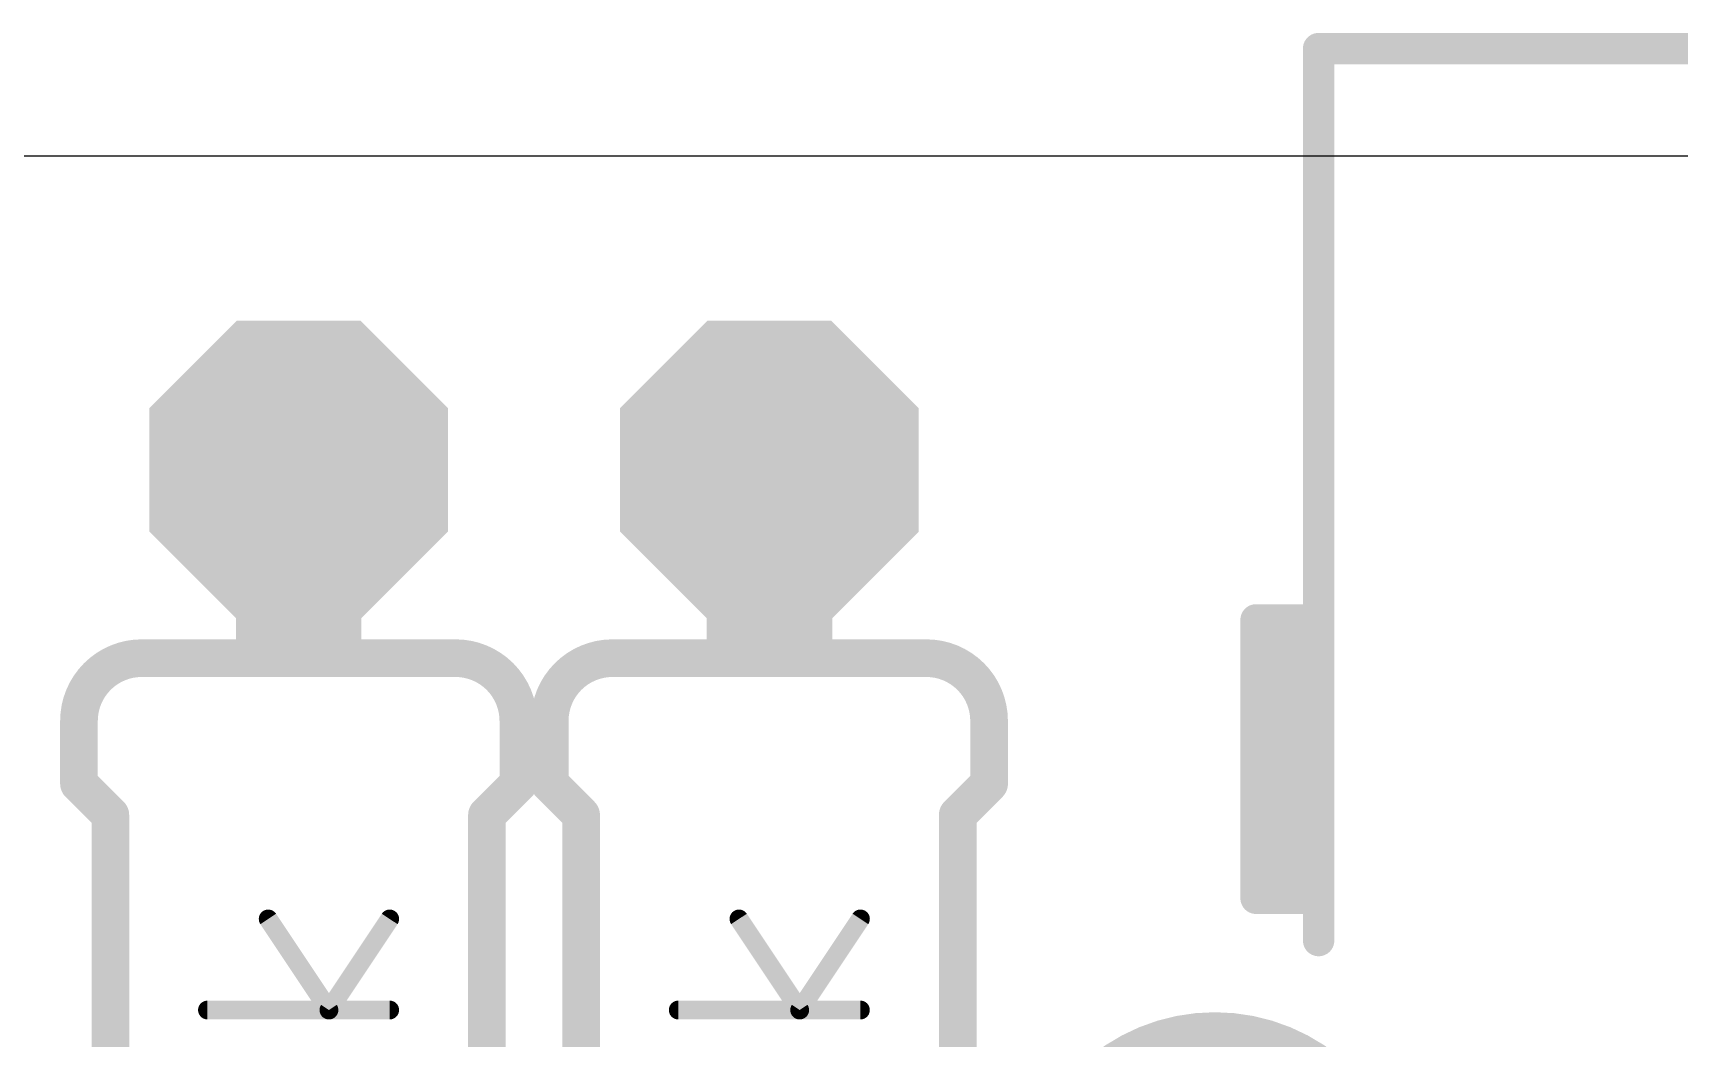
# Model space of a CAD drawing. Extents: x -2.2 to 51.7, y -0.4 to 51.
# Drawn here: x 14.8 to 21.46, y 46.91 to 50.98 of the extents above; entities that cross this region are included whole.
import ezdxf

# ---------------------------------------------------------------- set-up
doc = ezdxf.new("R2010")
doc.units = 0
for name, color, linetype in [('17', 94, 'CONTINUOUS'), ('20', 178, 'CONTINUOUS'), ('21', 250, 'CONTINUOUS'), ('27', 250, 'CONTINUOUS'), ('41', 14, 'CONTINUOUS'), ('51', 250, 'CONTINUOUS')]:
    doc.layers.add(name, color=color, linetype=linetype)

# ---------------------------------------------------------------- blocks, each defined once
blk = doc.blocks.new('LONGP100')
at = {"const_width": 1}
blk.add_lwpolyline([(-0.5, 0), (0.5, 0)], dxfattribs=at)
at = {"const_width": 0.5}
for points in [[(-0.5, 0.25, 1), (-0.5, -0.25)], [(0.5, -0.25, 1), (0.5, 0.25)]]:
    blk.add_lwpolyline(points, format="xyb", dxfattribs=at)
blk = doc.blocks.new('RECT')
blk.add_solid([(-0.5, -0.5), (0.5, -0.5), (-0.5, 0.5), (0.5, 0.5)])
blk = doc.blocks.new('OCTAGONP')
at = {"const_width": 0.5}
blk.add_lwpolyline([(-0.25, -0.1036), (-0.25, 0.1036), (-0.1036, 0.25), (0.1036, 0.25), (0.25, 0.1036), (0.25, -0.1036), (0.1036, -0.25), (-0.1036, -0.25), (-0.25, -0.1036), (-0.25, 0.1036)], dxfattribs=at)

msp = doc.modelspace()

# ---------------------------------------------------------------- linework, layer by layer
at = {"layer": '20'}
msp.add_line((49.53, 50.4825), (0, 50.4825), dxfattribs=at)
at = {"layer": '21'}
for points, const_width in [([(20.0025, 50.9493, 1), (20.0025, 50.8858)], 0.0635), ([(20.0343, 50.9175, 1), (19.9708, 50.9175)], 0.0635), ([(20.0825, 50.9493, 1), (20.0825, 50.8858)], 0.0635), ([(20.0825, 50.8858, 1), (20.0825, 50.9493)], 0.0635), ([(15.24, 48.4505, 0.4142), (14.986, 48.1965)], 0.1524), ([(15.24, 48.4124, 1), (15.24, 48.4886)], 0.0762), ([(16.764, 48.1965, 0.4142), (16.51, 48.4505)], 0.1524), ([(16.51, 48.4886, 1), (16.51, 48.4124)], 0.0762), ([(17.145, 48.4505, 0.4142), (16.891, 48.1965)], 0.1524), ([(17.145, 48.4124, 1), (17.145, 48.4886)], 0.0762), ([(18.669, 48.1965, 0.4142), (18.415, 48.4505)], 0.1524), ([(18.415, 48.4886, 1), (18.415, 48.4124)], 0.0762), ([(15.0241, 48.1965, 1), (14.9479, 48.1965)], 0.0762), ([(14.9479, 48.1965, 1), (15.0241, 48.1965)], 0.0762), ([(16.8021, 48.1965, 1), (16.7259, 48.1965)], 0.0762), ([(16.7259, 48.1965, 1), (16.8021, 48.1965)], 0.0762), ([(16.9291, 48.1965, 1), (16.8529, 48.1965)], 0.0762), ([(16.8529, 48.1965, 1), (16.9291, 48.1965)], 0.0762), ([(18.7071, 48.1965, 1), (18.6309, 48.1965)], 0.0762), ([(18.6309, 48.1965, 1), (18.7071, 48.1965)], 0.0762), ([(14.9479, 47.9425, 1), (15.0241, 47.9425)], 0.0762), ([(15.0129, 47.9694, 1), (14.9591, 47.9156)], 0.0762), ([(16.7259, 47.9425, 1), (16.8021, 47.9425)], 0.0762), ([(16.7909, 47.9156, 1), (16.7371, 47.9694)], 0.0762), ([(16.8529, 47.9425, 1), (16.9291, 47.9425)], 0.0762), ([(16.9179, 47.9694, 1), (16.8641, 47.9156)], 0.0762), ([(18.6309, 47.9425, 1), (18.7071, 47.9425)], 0.0762), ([(18.6959, 47.9156, 1), (18.6421, 47.9694)], 0.0762), ([(15.1511, 47.8155, 1), (15.0749, 47.8155)], 0.0762), ([(15.0861, 47.7886, 1), (15.1399, 47.8424)], 0.0762), ([(16.6751, 47.8155, 1), (16.5989, 47.8155)], 0.0762), ([(16.6101, 47.8424, 1), (16.6639, 47.7886)], 0.0762), ([(17.0561, 47.8155, 1), (16.9799, 47.8155)], 0.0762), ([(16.9911, 47.7886, 1), (17.0449, 47.8424)], 0.0762), ([(18.5801, 47.8155, 1), (18.5039, 47.8155)], 0.0762), ([(18.5151, 47.8424, 1), (18.5689, 47.7886)], 0.0762), ([(19.9708, 47.3075, 1), (20.0343, 47.3075)], 0.0635)]:
    msp.add_lwpolyline(points, format="xyb", dxfattribs=dict(at, const_width=const_width))
for points, const_width in [([(20.0825, 50.9175), (20.0025, 50.9175)], 0.127), ([(20.0025, 50.9175), (20.0025, 47.3075)], 0.127), ([(30.0825, 50.9175), (20.0825, 50.9175)], 0.127), ([(14.986, 48.1965), (14.986, 47.9425)], 0.1524), ([(16.764, 48.1965), (16.764, 47.9425)], 0.1524), ([(16.891, 48.1965), (16.891, 47.9425)], 0.1524), ([(18.669, 48.1965), (18.669, 47.9425)], 0.1524), ([(15.113, 47.8155), (14.986, 47.9425)], 0.1524), ([(16.637, 47.8155), (16.764, 47.9425)], 0.1524), ([(17.018, 47.8155), (16.891, 47.9425)], 0.1524), ([(18.542, 47.8155), (18.669, 47.9425)], 0.1524), ([(15.113, 47.8155), (15.113, 45.5295)], 0.1524), ([(16.637, 47.8155), (16.637, 45.5295)], 0.1524), ([(17.018, 47.8155), (17.018, 45.5295)], 0.1524), ([(18.542, 47.8155), (18.542, 45.5295)], 0.1524)]:
    msp.add_lwpolyline(points, dxfattribs=dict(at, const_width=const_width))
at = {"layer": '27', "const_width": 0.0762}
for points in [[(15.9976, 47.0263), (15.7518, 47.3949)], [(16.2433, 47.3949), (15.9976, 47.0263)], [(17.9026, 47.0263), (17.6568, 47.3949)], [(18.1483, 47.3949), (17.9026, 47.0263)], [(16.2433, 47.0263), (15.5061, 47.0263)], [(18.1483, 47.0263), (17.4111, 47.0263)]]:
    msp.add_lwpolyline(points, dxfattribs=at)
at = {"layer": '27', "const_width": 0.0381}
for points in [[(15.7677, 47.4055, 1), (15.736, 47.3844)], [(16.2592, 47.3844, 1), (16.2274, 47.4055)], [(17.6727, 47.4055, 1), (17.641, 47.3844)], [(18.1642, 47.3844, 1), (18.1324, 47.4055)], [(15.5061, 47.0454, 1), (15.5061, 47.0073)], [(15.9817, 47.0369, 1), (16.0134, 47.0158)], [(15.9817, 47.0158, 1), (16.0134, 47.0369)], [(16.2433, 47.0073, 1), (16.2433, 47.0454)], [(17.4111, 47.0454, 1), (17.4111, 47.0073)], [(17.8867, 47.0369, 1), (17.9184, 47.0158)], [(17.8867, 47.0158, 1), (17.9184, 47.0369)], [(18.1483, 47.0073, 1), (18.1483, 47.0454)]]:
    msp.add_lwpolyline(points, format="xyb", dxfattribs=at)
at = {"layer": '41', "const_width": 0.0635}
for points in [[(19.7495, 48.6373, 1), (19.7495, 48.5737)], [(19.7813, 48.6055, 1), (19.7178, 48.6055)], [(20.0272, 48.6055, 1), (19.9638, 48.6055)], [(19.9955, 48.5737, 1), (19.9955, 48.6373)], [(19.7495, 48.5458, 1), (19.7495, 48.4823)], [(19.9955, 48.4823, 1), (19.9955, 48.5458)], [(19.7495, 48.4188, 1), (19.7495, 48.3552)], [(19.9955, 48.3552, 1), (19.9955, 48.4188)], [(19.7495, 48.2918, 1), (19.7495, 48.2283)], [(19.9955, 48.2283, 1), (19.9955, 48.2918)], [(19.7495, 48.1648, 1), (19.7495, 48.1013)], [(19.9955, 48.1013, 1), (19.9955, 48.1648)], [(19.7495, 48.0378, 1), (19.7495, 47.9742)], [(19.9955, 47.9742, 1), (19.9955, 48.0378)], [(19.7495, 47.9108, 1), (19.7495, 47.8473)], [(19.9955, 47.8473, 1), (19.9955, 47.9108)], [(19.7495, 47.7838, 1), (19.7495, 47.7203)], [(19.9955, 47.7203, 1), (19.9955, 47.7838)], [(19.7495, 47.6568, 1), (19.7495, 47.5932)], [(19.9955, 47.5932, 1), (19.9955, 47.6568)], [(19.7495, 47.5298, 1), (19.7495, 47.4663)], [(19.7495, 47.5103, 1), (19.7495, 47.4468)], [(19.7178, 47.4785, 1), (19.7813, 47.4785)], [(19.9638, 47.4785, 1), (20.0272, 47.4785)], [(19.9955, 47.4663, 1), (19.9955, 47.5298)], [(19.9955, 47.4468, 1), (19.9955, 47.5103)]]:
    msp.add_lwpolyline(points, format="xyb", dxfattribs=at)
at = {"layer": '41', "const_width": 0.127}
for points in [[(19.9955, 48.6055), (19.7495, 48.6055)], [(19.7495, 48.6055), (19.7495, 47.4785)], [(19.9955, 47.4785), (19.9955, 48.6055)], [(19.7495, 48.514), (19.9955, 48.514)], [(19.7495, 48.387), (19.9955, 48.387)], [(19.7495, 48.26), (19.9955, 48.26)], [(19.7495, 48.133), (19.9955, 48.133)], [(19.7495, 48.006), (19.9955, 48.006)], [(19.7495, 47.879), (19.9955, 47.879)], [(19.7495, 47.752), (19.9955, 47.752)], [(19.7495, 47.625), (19.9955, 47.625)], [(19.7495, 47.498), (19.9955, 47.498)], [(19.7495, 47.4785), (19.9955, 47.4785)]]:
    msp.add_lwpolyline(points, dxfattribs=at)
at = {"layer": '51'}
for points, const_width in [([(15.875, 49.2125), (15.875, 48.7045)], 0.508), ([(17.78, 49.2125), (17.78, 48.7045)], 0.508), ([(16.51, 48.4505), (15.24, 48.4505)], 0.1524), ([(18.415, 48.4505), (17.145, 48.4505)], 0.1524)]:
    msp.add_lwpolyline(points, dxfattribs=dict(at, const_width=const_width))
for points, const_width in [([(16.002, 49.2125, 1), (15.748, 49.2125)], 0.254), ([(17.907, 49.2125, 1), (17.653, 49.2125)], 0.254), ([(15.748, 48.7045, 1), (16.002, 48.7045)], 0.254), ([(17.653, 48.7045, 1), (17.907, 48.7045)], 0.254), ([(15.24, 48.4886, 1), (15.24, 48.4124)], 0.0762), ([(16.51, 48.4124, 1), (16.51, 48.4886)], 0.0762), ([(17.145, 48.4886, 1), (17.145, 48.4124)], 0.0762), ([(18.415, 48.4124, 1), (18.415, 48.4886)], 0.0762)]:
    msp.add_lwpolyline(points, format="xyb", dxfattribs=dict(at, const_width=const_width))

# ---------------------------------------------------------------- block references
at = {"layer": '17', "rotation": 90}
for name, p, xscale, yscale in [('OCTAGONP', (15.875, 49.2125), 1.208, 1.208), ('OCTAGONP', (15.875, 49.2125), 1.208, 1.208), ('OCTAGONP', (17.78, 49.2125), 1.208, 1.208), ('OCTAGONP', (17.78, 49.2125), 1.208, 1.208), ('LONGP100', (19.5825, 45.4175), 1.6, 1.6), ('LONGP100', (19.5825, 45.4175), 1.6, 1.6)]:
    msp.add_blockref(name, p, dxfattribs=dict(at, xscale=xscale, yscale=yscale))
at = {"layer": '51', "xscale": 0.254, "yscale": 0.508, "rotation": 90}
for p in [(15.875, 48.5775), (17.78, 48.5775)]:
    msp.add_blockref('RECT', p, dxfattribs=at)

doc.saveas('drawing.dxf')
